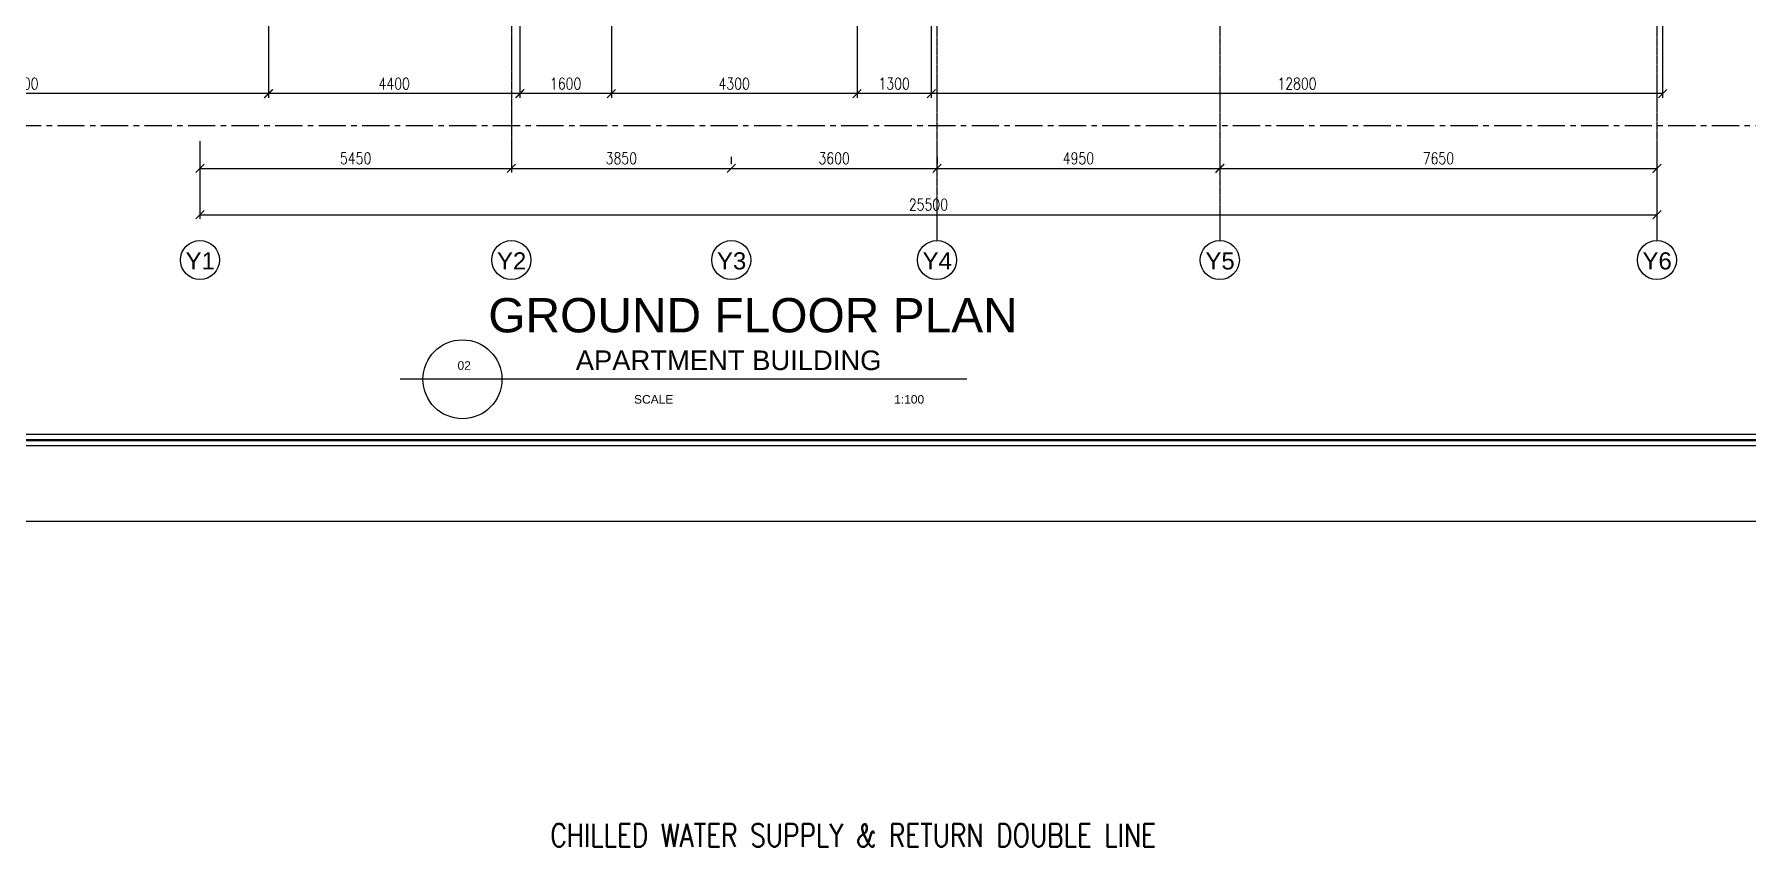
# Model space of a CAD drawing. Header units: millimetres. Extents: x 0 to 79758, y -5689 to 63441.
# Drawn here: x 22722 to 52712, y -5689 to 8524 of the extents above; entities that cross this region are included whole.
import ezdxf
from ezdxf.enums import TextEntityAlignment as Align

# ---------------------------------------------------------------- set-up
doc = ezdxf.new("R2010")
doc.units = ezdxf.units.MM
doc.linetypes.add('CENTER', pattern=[50.8, 31.75, -6.35, 6.35, -6.35])
for name, color, linetype in [('A-ANNO-DIMS', 1, 'Continuous'), ('A-ANNO-SYMB', 33, 'Continuous'), ('A-ANNO-TEXT', 8, 'Continuous'), ('A-AREA', 8, 'CENTER'), ('A-GRID', 253, 'CENTER'), ('AC-SAD TEXT', 3, 'Continuous'), ('LOGO LINE', 7, 'Continuous'), ('LOGO1LINE', 7, 'Continuous'), ('TEXT', 4, 'Continuous')]:
    doc.layers.add(name, color=color, linetype=linetype)
doc.styles.add('ISTILO', font='sanss___.ttf', dxfattribs={"width": 0.8, "height": 400})
doc.styles.add('ROMANS', font='romans.shx', dxfattribs={"width": 0.8})
doc.styles.add('SANSSERIF', font='sas_____.pfb')
doc.styles.add('SIMPLEX', font='simplex.shx', dxfattribs={"width": 0.8})
doc.dimstyles.new('100 of DIM2', dxfattribs={"dimscale": 0, "dimtxt": 200, "dimasz": 150, "dimexe": 75, "dimexo": 200, "dimgap": 75, "dimtad": 1, "dimdec": 0, "dimrnd": 5, "dimzin": 0, "dimdsep": 46, "dimtxsty": 'ROMANS', "dimblk": 'ARCHTICK', "dimcen": 100, "dimclrd": 94, "dimclre": 94, "dimclrt": 2, "dimadec": 0, "dimazin": 0, "dimtfac": 1, "dimtdec": 0, "dimtofl": 0, "dimtmove": 2, "dimatfit": 3, "dimldrblk": 'OPEN90', "dimfxl": 75, "dimtolj": 1, "dimtzin": 0, "dimarcsym": 0})

# ---------------------------------------------------------------- blocks, each defined once
blk = doc.blocks.new('_ArchTick')
at = {"color": 0, "linetype": 'ByBlock', "const_width": 0.15}
blk.add_lwpolyline([(-0.5, -0.5), (0.5, 0.5)], dxfattribs=at)
blk = doc.blocks.new('*D129')
at = {"layer": 'A-ANNO-DIMS', "color": 94, "lineweight": -2, "ltscale": 3, "transparency": 16777216}
for p, q in [((25622, 6654), (25622, 6104)), ((31072, 6654), (31072, 6104)), ((25622, 6179), (31072, 6179))]:
    blk.add_line(p, q, dxfattribs=at)
at = {"layer": 'Defpoints', "color": 0, "ltscale": 3, "transparency": 16777216}
for p in [(25622, 6854), (31072, 6854), (31072, 6179)]:
    blk.add_point(p, dxfattribs=at)
at = {"layer": 'A-ANNO-DIMS', "color": 94, "lineweight": -2, "ltscale": 3, "transparency": 16777216, "xscale": 150, "yscale": 150, "zscale": 150, "rotation": 180}
blk.add_blockref('_ArchTick', (25622, 6179), dxfattribs=at)
at = {"layer": 'A-ANNO-DIMS', "color": 94, "lineweight": -2, "ltscale": 3, "transparency": 16777216, "xscale": 150, "yscale": 150, "zscale": 150}
blk.add_blockref('_ArchTick', (31072, 6179), dxfattribs=at)
at = {"layer": 'A-ANNO-DIMS', "color": 2, "ltscale": 3, "transparency": 16777216, "insert": (28347, 6354), "char_height": 200, "attachment_point": 5, "style": 'ROMANS'}
blk.add_mtext('\\A1;5450', dxfattribs=at)
blk = doc.blocks.new('_Open90')
at = {"color": 0, "linetype": 'ByBlock', "lineweight": -2}
for p, q in [((0, 0), (-1, 0)), ((-0.5, 0.5), (0, 0)), ((0, 0), (-0.5, -0.5))]:
    blk.add_line(p, q, dxfattribs=at)
blk = doc.blocks.new('*D130')
at = {"layer": 'A-ANNO-DIMS', "color": 94, "lineweight": -2, "ltscale": 3, "transparency": 16777216}
for p, q in [((31072, 6654), (31072, 6104)), ((34922, 6379), (34922, 6254)), ((31072, 6179), (34922, 6179))]:
    blk.add_line(p, q, dxfattribs=at)
at = {"layer": 'Defpoints', "color": 0, "ltscale": 3, "transparency": 16777216}
for p in [(31072, 6854), (34922, 6179), (34922, 6179)]:
    blk.add_point(p, dxfattribs=at)
at = {"layer": 'A-ANNO-DIMS', "color": 94, "lineweight": -2, "ltscale": 3, "transparency": 16777216, "xscale": 150, "yscale": 150, "zscale": 150, "rotation": 180}
blk.add_blockref('_ArchTick', (31072, 6179), dxfattribs=at)
at = {"layer": 'A-ANNO-DIMS', "color": 94, "lineweight": -2, "ltscale": 3, "transparency": 16777216, "xscale": 150, "yscale": 150, "zscale": 150}
blk.add_blockref('_ArchTick', (34922, 6179), dxfattribs=at)
at = {"layer": 'A-ANNO-DIMS', "color": 2, "ltscale": 3, "transparency": 16777216, "insert": (32997, 6354), "char_height": 200, "attachment_point": 5, "style": 'ROMANS'}
blk.add_mtext('\\A1;3850', dxfattribs=at)
blk = doc.blocks.new('*D131')
at = {"layer": 'A-ANNO-DIMS', "color": 94, "lineweight": -2, "ltscale": 3, "transparency": 16777216}
for p, q in [((34922, 6379), (34922, 6254)), ((38522, 6379), (38522, 6254)), ((34922, 6179), (38522, 6179))]:
    blk.add_line(p, q, dxfattribs=at)
at = {"layer": 'Defpoints', "color": 0, "ltscale": 3, "transparency": 16777216}
for p in [(34922, 6179), (38522, 6179), (38522, 6179)]:
    blk.add_point(p, dxfattribs=at)
at = {"layer": 'A-ANNO-DIMS', "color": 94, "lineweight": -2, "ltscale": 3, "transparency": 16777216, "xscale": 150, "yscale": 150, "zscale": 150, "rotation": 180}
blk.add_blockref('_ArchTick', (34922, 6179), dxfattribs=at)
at = {"layer": 'A-ANNO-DIMS', "color": 94, "lineweight": -2, "ltscale": 3, "transparency": 16777216, "xscale": 150, "yscale": 150, "zscale": 150}
blk.add_blockref('_ArchTick', (38522, 6179), dxfattribs=at)
at = {"layer": 'A-ANNO-DIMS', "color": 2, "ltscale": 3, "transparency": 16777216, "insert": (36722, 6354), "char_height": 200, "attachment_point": 5, "style": 'ROMANS'}
blk.add_mtext('\\A1;3600', dxfattribs=at)
blk = doc.blocks.new('*D132')
at = {"layer": 'A-ANNO-DIMS', "color": 94, "lineweight": -2, "ltscale": 3, "transparency": 16777216}
for p, q in [((38522, 6379), (38522, 6254)), ((43472, 6379), (43472, 6254)), ((38522, 6179), (43472, 6179))]:
    blk.add_line(p, q, dxfattribs=at)
at = {"layer": 'Defpoints', "color": 0, "ltscale": 3, "transparency": 16777216}
for p in [(38522, 6179), (43472, 6179), (43472, 6179)]:
    blk.add_point(p, dxfattribs=at)
at = {"layer": 'A-ANNO-DIMS', "color": 94, "lineweight": -2, "ltscale": 3, "transparency": 16777216, "xscale": 150, "yscale": 150, "zscale": 150, "rotation": 180}
blk.add_blockref('_ArchTick', (38522, 6179), dxfattribs=at)
at = {"layer": 'A-ANNO-DIMS', "color": 94, "lineweight": -2, "ltscale": 3, "transparency": 16777216, "xscale": 150, "yscale": 150, "zscale": 150}
blk.add_blockref('_ArchTick', (43472, 6179), dxfattribs=at)
at = {"layer": 'A-ANNO-DIMS', "color": 2, "ltscale": 3, "transparency": 16777216, "insert": (40997, 6354), "char_height": 200, "attachment_point": 5, "style": 'ROMANS'}
blk.add_mtext('\\A1;4950', dxfattribs=at)
blk = doc.blocks.new('*D133')
at = {"layer": 'A-ANNO-DIMS', "color": 94, "lineweight": -2, "ltscale": 3, "transparency": 16777216}
for p, q in [((43472, 6379), (43472, 6254)), ((51122, 6379), (51122, 6254)), ((43472, 6179), (51122, 6179))]:
    blk.add_line(p, q, dxfattribs=at)
at = {"layer": 'Defpoints', "color": 0, "ltscale": 3, "transparency": 16777216}
for p in [(43472, 6179), (51122, 6179), (51122, 6179)]:
    blk.add_point(p, dxfattribs=at)
at = {"layer": 'A-ANNO-DIMS', "color": 94, "lineweight": -2, "ltscale": 3, "transparency": 16777216, "xscale": 150, "yscale": 150, "zscale": 150, "rotation": 180}
blk.add_blockref('_ArchTick', (43472, 6179), dxfattribs=at)
at = {"layer": 'A-ANNO-DIMS', "color": 94, "lineweight": -2, "ltscale": 3, "transparency": 16777216, "xscale": 150, "yscale": 150, "zscale": 150}
blk.add_blockref('_ArchTick', (51122, 6179), dxfattribs=at)
at = {"layer": 'A-ANNO-DIMS', "color": 2, "ltscale": 3, "transparency": 16777216, "insert": (47297, 6354), "char_height": 200, "attachment_point": 5, "style": 'ROMANS'}
blk.add_mtext('\\A1;7650', dxfattribs=at)
blk = doc.blocks.new('*D134')
at = {"layer": 'A-ANNO-DIMS', "color": 94, "lineweight": -2, "ltscale": 3, "transparency": 16777216}
for p, q in [((25622, 6519), (25622, 5293)), ((51122, 6519), (51122, 5293)), ((25622, 5368), (51122, 5368))]:
    blk.add_line(p, q, dxfattribs=at)
at = {"layer": 'Defpoints', "color": 0, "ltscale": 3, "transparency": 16777216}
for p in [(25622, 6719), (51122, 6719), (51122, 5368)]:
    blk.add_point(p, dxfattribs=at)
at = {"layer": 'A-ANNO-DIMS', "color": 94, "lineweight": -2, "ltscale": 3, "transparency": 16777216, "xscale": 150, "yscale": 150, "zscale": 150, "rotation": 180}
blk.add_blockref('_ArchTick', (25622, 5368), dxfattribs=at)
at = {"layer": 'A-ANNO-DIMS', "color": 94, "lineweight": -2, "ltscale": 3, "transparency": 16777216, "xscale": 150, "yscale": 150, "zscale": 150}
blk.add_blockref('_ArchTick', (51122, 5368), dxfattribs=at)
at = {"layer": 'A-ANNO-DIMS', "color": 2, "ltscale": 3, "transparency": 16777216, "insert": (38372, 5543), "char_height": 200, "attachment_point": 5, "style": 'ROMANS'}
blk.add_mtext('\\A1;25500', dxfattribs=at)
blk = doc.blocks.new('*D135')
at = {"layer": 'A-ANNO-DIMS', "color": 94, "linetype": 'Continuous', "lineweight": -2, "ltscale": 3, "transparency": 16777216}
for p, q in [((38422, 10025), (38422, 7411)), ((51222, 10025), (51222, 7411)), ((51222, 7486), (38422, 7486))]:
    blk.add_line(p, q, dxfattribs=at)
at = {"layer": 'Defpoints', "color": 0, "linetype": 'Continuous', "ltscale": 3, "transparency": 16777216}
for p in [(38422, 10225), (51222, 10225), (38422, 7486)]:
    blk.add_point(p, dxfattribs=at)
at = {"layer": 'A-ANNO-DIMS', "color": 94, "linetype": 'Continuous', "lineweight": -2, "ltscale": 3, "transparency": 16777216, "xscale": 150, "yscale": 150, "zscale": 150, "rotation": 180}
blk.add_blockref('_ArchTick', (38422, 7486), dxfattribs=at)
at = {"layer": 'A-ANNO-DIMS', "color": 94, "linetype": 'Continuous', "lineweight": -2, "ltscale": 3, "transparency": 16777216, "xscale": 150, "yscale": 150, "zscale": 150}
blk.add_blockref('_ArchTick', (51222, 7486), dxfattribs=at)
at = {"layer": 'A-ANNO-DIMS', "color": 2, "linetype": 'Continuous', "ltscale": 3, "transparency": 16777216, "insert": (44822, 7661), "char_height": 200, "attachment_point": 5, "style": 'ROMANS'}
blk.add_mtext('\\A1;12800', dxfattribs=at)
blk = doc.blocks.new('*D136')
at = {"layer": 'A-ANNO-DIMS', "color": 94, "linetype": 'Continuous', "lineweight": -2, "ltscale": 3, "transparency": 16777216}
for p, q in [((37122, 10025), (37122, 7411)), ((38422, 10025), (38422, 7411)), ((38422, 7486), (37122, 7486))]:
    blk.add_line(p, q, dxfattribs=at)
at = {"layer": 'Defpoints', "color": 0, "linetype": 'Continuous', "ltscale": 3, "transparency": 16777216}
for p in [(37122, 10225), (38422, 10225), (37122, 7486)]:
    blk.add_point(p, dxfattribs=at)
at = {"layer": 'A-ANNO-DIMS', "color": 94, "linetype": 'Continuous', "lineweight": -2, "ltscale": 3, "transparency": 16777216, "xscale": 150, "yscale": 150, "zscale": 150, "rotation": 180}
blk.add_blockref('_ArchTick', (37122, 7486), dxfattribs=at)
at = {"layer": 'A-ANNO-DIMS', "color": 94, "linetype": 'Continuous', "lineweight": -2, "ltscale": 3, "transparency": 16777216, "xscale": 150, "yscale": 150, "zscale": 150}
blk.add_blockref('_ArchTick', (38422, 7486), dxfattribs=at)
at = {"layer": 'A-ANNO-DIMS', "color": 2, "linetype": 'Continuous', "ltscale": 3, "transparency": 16777216, "insert": (37772, 7661), "char_height": 200, "attachment_point": 5, "style": 'ROMANS'}
blk.add_mtext('\\A1;1300', dxfattribs=at)
blk = doc.blocks.new('*D137')
at = {"layer": 'A-ANNO-DIMS', "color": 94, "linetype": 'Continuous', "lineweight": -2, "ltscale": 3, "transparency": 16777216}
for p, q in [((32822, 10025), (32822, 7411)), ((37122, 10025), (37122, 7411)), ((37122, 7486), (32822, 7486))]:
    blk.add_line(p, q, dxfattribs=at)
at = {"layer": 'Defpoints', "color": 0, "linetype": 'Continuous', "ltscale": 3, "transparency": 16777216}
for p in [(32822, 10225), (37122, 10225), (32822, 7486)]:
    blk.add_point(p, dxfattribs=at)
at = {"layer": 'A-ANNO-DIMS', "color": 94, "linetype": 'Continuous', "lineweight": -2, "ltscale": 3, "transparency": 16777216, "xscale": 150, "yscale": 150, "zscale": 150, "rotation": 180}
blk.add_blockref('_ArchTick', (32822, 7486), dxfattribs=at)
at = {"layer": 'A-ANNO-DIMS', "color": 94, "linetype": 'Continuous', "lineweight": -2, "ltscale": 3, "transparency": 16777216, "xscale": 150, "yscale": 150, "zscale": 150}
blk.add_blockref('_ArchTick', (37122, 7486), dxfattribs=at)
at = {"layer": 'A-ANNO-DIMS', "color": 2, "linetype": 'Continuous', "ltscale": 3, "transparency": 16777216, "insert": (34972, 7661), "char_height": 200, "attachment_point": 5, "style": 'ROMANS'}
blk.add_mtext('\\A1;4300', dxfattribs=at)
blk = doc.blocks.new('*D138')
at = {"layer": 'A-ANNO-DIMS', "color": 94, "linetype": 'Continuous', "lineweight": -2, "ltscale": 3, "transparency": 16777216}
for p, q in [((31222, 10025), (31222, 7411)), ((32822, 10025), (32822, 7411)), ((32822, 7486), (31222, 7486))]:
    blk.add_line(p, q, dxfattribs=at)
at = {"layer": 'Defpoints', "color": 0, "linetype": 'Continuous', "ltscale": 3, "transparency": 16777216}
for p in [(31222, 10225), (32822, 10225), (31222, 7486)]:
    blk.add_point(p, dxfattribs=at)
at = {"layer": 'A-ANNO-DIMS', "color": 94, "linetype": 'Continuous', "lineweight": -2, "ltscale": 3, "transparency": 16777216, "xscale": 150, "yscale": 150, "zscale": 150, "rotation": 180}
blk.add_blockref('_ArchTick', (31222, 7486), dxfattribs=at)
at = {"layer": 'A-ANNO-DIMS', "color": 94, "linetype": 'Continuous', "lineweight": -2, "ltscale": 3, "transparency": 16777216, "xscale": 150, "yscale": 150, "zscale": 150}
blk.add_blockref('_ArchTick', (32822, 7486), dxfattribs=at)
at = {"layer": 'A-ANNO-DIMS', "color": 2, "linetype": 'Continuous', "ltscale": 3, "transparency": 16777216, "insert": (32022, 7661), "char_height": 200, "attachment_point": 5, "style": 'ROMANS'}
blk.add_mtext('\\A1;1600', dxfattribs=at)
blk = doc.blocks.new('*D139')
at = {"layer": 'A-ANNO-DIMS', "color": 94, "linetype": 'Continuous', "lineweight": -2, "ltscale": 3, "transparency": 16777216}
for p, q in [((26822, 10025), (26822, 7411)), ((31222, 10025), (31222, 7411)), ((31222, 7486), (26822, 7486))]:
    blk.add_line(p, q, dxfattribs=at)
at = {"layer": 'Defpoints', "color": 0, "linetype": 'Continuous', "ltscale": 3, "transparency": 16777216}
for p in [(26822, 10225), (31222, 10225), (26822, 7486)]:
    blk.add_point(p, dxfattribs=at)
at = {"layer": 'A-ANNO-DIMS', "color": 94, "linetype": 'Continuous', "lineweight": -2, "ltscale": 3, "transparency": 16777216, "xscale": 150, "yscale": 150, "zscale": 150, "rotation": 180}
blk.add_blockref('_ArchTick', (26822, 7486), dxfattribs=at)
at = {"layer": 'A-ANNO-DIMS', "color": 94, "linetype": 'Continuous', "lineweight": -2, "ltscale": 3, "transparency": 16777216, "xscale": 150, "yscale": 150, "zscale": 150}
blk.add_blockref('_ArchTick', (31222, 7486), dxfattribs=at)
at = {"layer": 'A-ANNO-DIMS', "color": 2, "linetype": 'Continuous', "ltscale": 3, "transparency": 16777216, "insert": (29022, 7661), "char_height": 200, "attachment_point": 5, "style": 'ROMANS'}
blk.add_mtext('\\A1;4400', dxfattribs=at)
blk = doc.blocks.new('*D140')
at = {"layer": 'A-ANNO-DIMS', "color": 94, "linetype": 'Continuous', "lineweight": -2, "ltscale": 3, "transparency": 16777216}
for p, q in [((18222, 10025), (18222, 7411)), ((26822, 10025), (26822, 7411)), ((26822, 7486), (18222, 7486))]:
    blk.add_line(p, q, dxfattribs=at)
at = {"layer": 'Defpoints', "color": 0, "linetype": 'Continuous', "ltscale": 3, "transparency": 16777216}
for p in [(18222, 10225), (26822, 10225), (18222, 7486)]:
    blk.add_point(p, dxfattribs=at)
at = {"layer": 'A-ANNO-DIMS', "color": 94, "linetype": 'Continuous', "lineweight": -2, "ltscale": 3, "transparency": 16777216, "xscale": 150, "yscale": 150, "zscale": 150, "rotation": 180}
blk.add_blockref('_ArchTick', (18222, 7486), dxfattribs=at)
at = {"layer": 'A-ANNO-DIMS', "color": 94, "linetype": 'Continuous', "lineweight": -2, "ltscale": 3, "transparency": 16777216, "xscale": 150, "yscale": 150, "zscale": 150}
blk.add_blockref('_ArchTick', (26822, 7486), dxfattribs=at)
at = {"layer": 'A-ANNO-DIMS', "color": 2, "linetype": 'Continuous', "ltscale": 3, "transparency": 16777216, "insert": (22522, 7661), "char_height": 200, "attachment_point": 5, "style": 'ROMANS'}
blk.add_mtext('\\A1;8600', dxfattribs=at)

msp = doc.modelspace()

# ---------------------------------------------------------------- linework, layer by layer
at = {"layer": 'A-ANNO-SYMB', "ltscale": 3}
for centre in [(25621.9, 4574.7), (31071.9, 4574.7), (34921.9, 4574.7), (38521.9, 4574.7), (43471.9, 4574.7), (51121.9, 4574.7)]:
    msp.add_circle(centre, 342.2, dxfattribs=at)
at = {"layer": 'A-AREA', "ltscale": 15}
msp.add_line((53321.9, 6925.2), (18221.9, 6925.2), dxfattribs=at)
at = {"layer": 'A-GRID', "ltscale": 0.1}
for p, q in [((31071.9, 54351.2), (31071.9, 6216.9)), ((38521.9, 53051.2), (38521.9, 4916.9)), ((43471.9, 53051.2), (43471.9, 4916.9)), ((51121.9, 53051.2), (51121.9, 4916.9))]:
    msp.add_line(p, q, dxfattribs=at)
at = {"layer": 'LOGO LINE'}
msp.add_lwpolyline([(79758, 0), (1000, 0), (1000, 55687.5), (79758, 55687.5)], close=True, dxfattribs=at)
at = {"layer": 'LOGO1LINE'}
for points in [[(78432.1, 1325.9), (2325.9, 1325.9), (2325.9, 54361.6), (78432.1, 54361.6)], [(68123.4, 1524.8), (2524.8, 1524.8), (2524.8, 54162.7), (68123.4, 54162.7)]]:
    msp.add_lwpolyline(points, close=True, dxfattribs=at)
at = {"layer": 'LOGO1LINE', "const_width": 39.8}
msp.add_lwpolyline([(78332.7, 1425.3), (2425.3, 1425.3), (2425.3, 54262.2), (78332.7, 54262.2)], close=True, dxfattribs=at)
at = {"layer": 'TEXT', "linetype": 'Continuous', "ltscale": 3}
msp.add_line((39042.8, 2488.6), (29124.4, 2488.6), dxfattribs=at)
msp.add_circle((30215.7, 2488.6), 690.6, dxfattribs=at)

# ---------------------------------------------------------------- texts
at = {"layer": 'A-ANNO-TEXT', "style": 'SANSSERIF'}
for s, height, p in [('Y1', 300, (25626.5, 4410.1)), ('Y2', 300, (31076.5, 4410.1)), ('Y3', 300, (34926.5, 4410.1)), ('Y4', 300, (38526.5, 4410.1)), ('Y5', 300, (43476.5, 4410.1)), ('Y6', 300, (51126.5, 4410.1)), ('02', 150, (30246.5, 2654.7)), ('SCALE', 150, (33563.7, 2062.6)), ('1:100', 150, (38034.9, 2062.6))]:
    msp.add_text(s, height=height, dxfattribs=at).set_placement(p, align=Align.CENTER)
at = {"layer": 'AC-SAD TEXT', "color": 4, "style": 'SIMPLEX', "width": 0.8}
msp.add_text('CHILLED WATER SUPPLY & RETURN DOUBLE LINE', height=400, dxfattribs=at).set_placement((31755.1, -5689))
at = {"layer": 'TEXT', "color": 7, "style": 'ISTILO'}
for s, height, p in [('GROUND FLOOR PLAN', 600, (30668.1, 3309.4)), ('APARTMENT BUILDING', 343, (32199.3, 2649.7, 0))]:
    msp.add_text(s, height=height, dxfattribs=at).set_placement(p)

# ---------------------------------------------------------------- dimensions: what is measured, and where the dimension line sits
at = {"layer": 'A-ANNO-DIMS', "linetype": 'Continuous', "ltscale": 3}
for base, p1, p2, picture, middle in [((18221.9, 7486.2), (26821.9, 10225.2), (18221.9, 10225.2), '*D140', (22521.9, 7661.2)), ((26821.9, 7486.2), (31221.9, 10225.2), (26821.9, 10225.2), '*D139', (29021.9, 7661.2)), ((31221.9, 7486.2), (32821.9, 10225.2), (31221.9, 10225.2), '*D138', (32021.9, 7661.2)), ((32821.9, 7486.2), (37121.9, 10225.2), (32821.9, 10225.2), '*D137', (34971.9, 7661.2)), ((37121.9, 7486.2), (38421.9, 10225.2), (37121.9, 10225.2), '*D136', (37771.9, 7661.2)), ((38421.9, 7486.2), (51221.9, 10225.2), (38421.9, 10225.2), '*D135', (44821.9, 7661.2))]:
    dim = msp.add_linear_dim(base=base, p1=p1, p2=p2, dimstyle='100 of DIM2', override={"dimscale": 1}, dxfattribs=at)
    dim.commit()
    dim.dimension.update_dxf_attribs({"geometry": picture, "text_midpoint": middle})
at = {"layer": 'A-ANNO-DIMS', "ltscale": 3}
for base, p1, p2, picture, middle in [((31071.9, 6178.6), (25621.9, 6853.9), (31071.9, 6853.9), '*D129', (28346.9, 6353.6)), ((51121.9, 5368.4), (25621.9, 6719.1), (51121.9, 6719.1), '*D134', (38371.9, 5543.4)), ((34921.9, 6178.6), (31071.9, 6853.9), (34921.9, 6178.6), '*D130', (32996.9, 6353.6)), ((38521.9, 6178.6), (34921.9, 6178.6), (38521.9, 6178.6), '*D131', (36721.9, 6353.6)), ((43471.9, 6178.6), (38521.9, 6178.6), (43471.9, 6178.6), '*D132', (40996.9, 6353.6)), ((51121.9, 6178.6), (43471.9, 6178.6), (51121.9, 6178.6), '*D133', (47296.9, 6353.6))]:
    dim = msp.add_linear_dim(base=base, p1=p1, p2=p2, dimstyle='100 of DIM2', override={"dimscale": 1}, dxfattribs=at)
    dim.commit()
    dim.dimension.update_dxf_attribs({"geometry": picture, "text_midpoint": middle})

doc.saveas('drawing.dxf')
